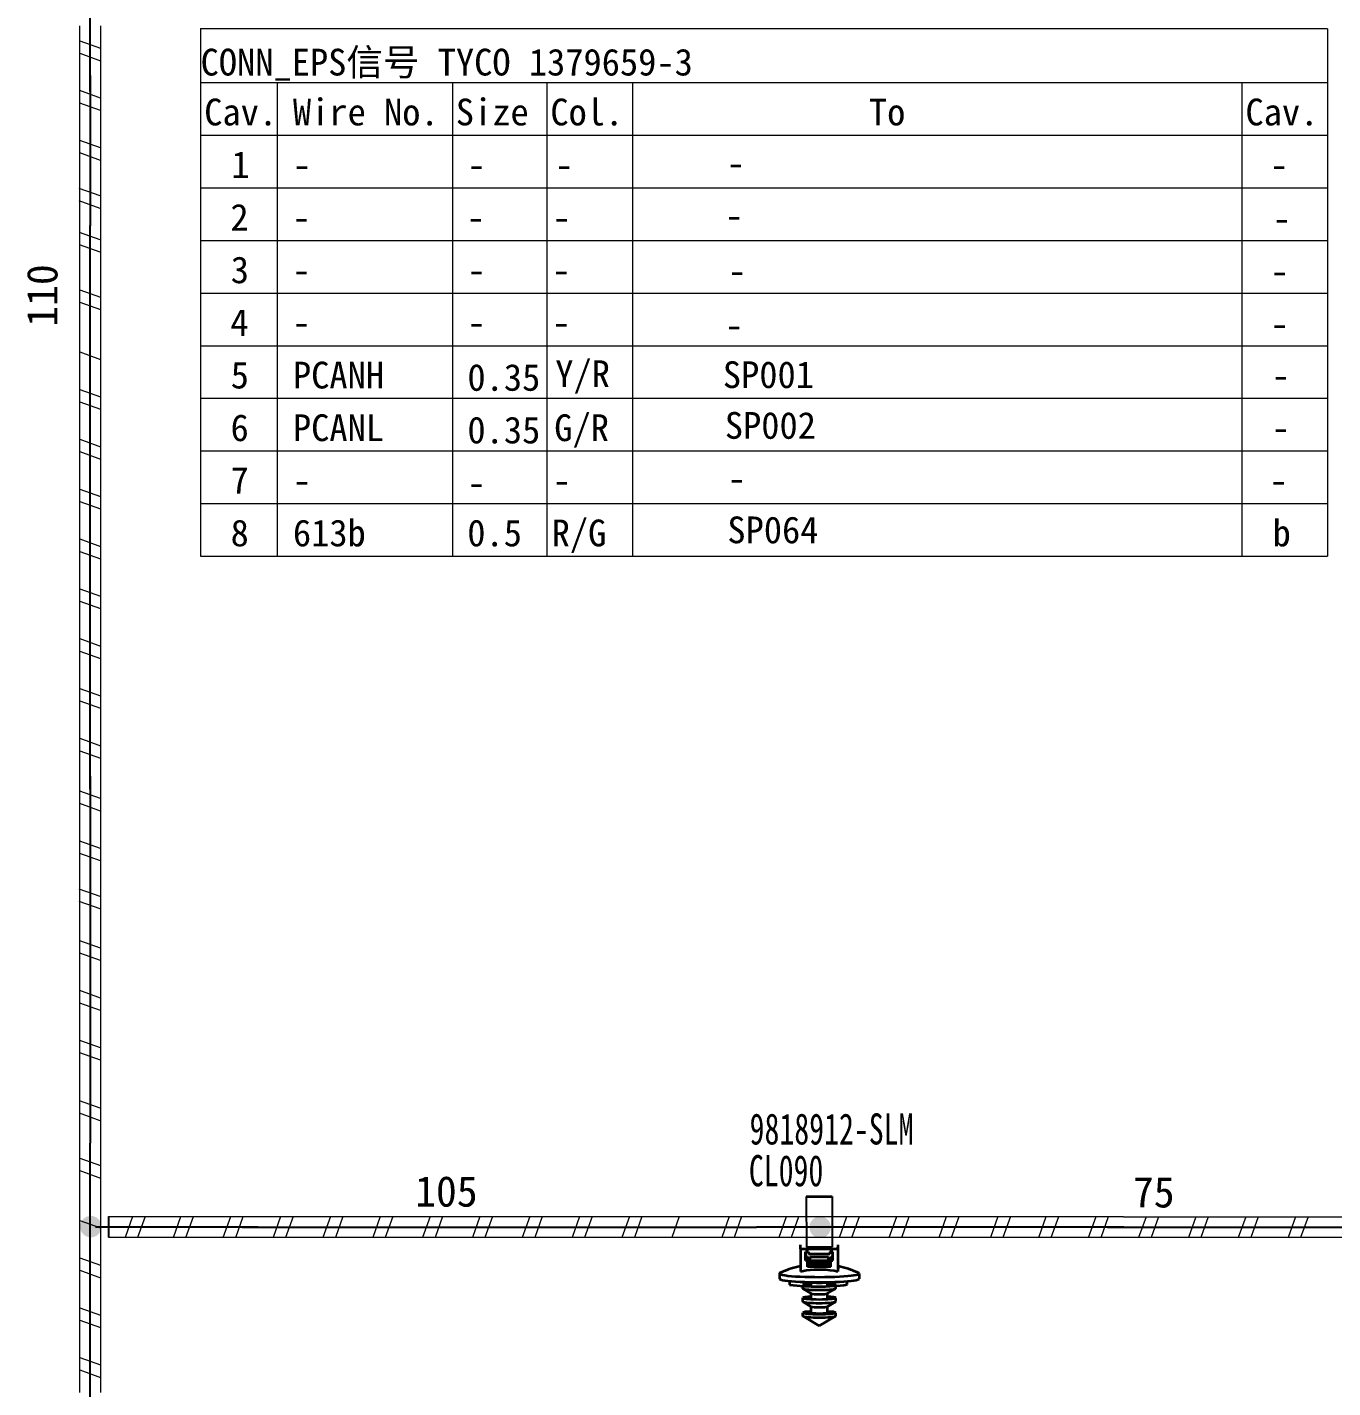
# Model space of a CAD drawing. Header units: millimetres. Extents: x 17 to 3784, y 12 to 1382.
# Drawn here: x 1159.3 to 1220.9, y 378.7 to 442.9 of the extents above; entities that cross this region are included whole.
import ezdxf

# ---------------------------------------------------------------- set-up
doc = ezdxf.new("R2010")
doc.units = ezdxf.units.MM
doc.layers.add('ENT', color=7, linetype='Continuous', lineweight=18)
doc.layers.add('粗实线层', color=7, linetype='Continuous', lineweight=35)
doc.styles.add('FangSong_GB2312_Style', font='simfang.ttf')
doc.styles.add('foton', font='', dxfattribs={"width": 0.7})
doc.styles.get('foton').set_extended_font_data('宋体')

msp = doc.modelspace()

# ---------------------------------------------------------------- hatches: boundary and pattern name
h = msp.add_hatch(color=0)
edge = h.paths.add_edge_path(flags=0)
edge.add_arc((1162.275, 386.291), 0.507, 180, 540)
h = msp.add_hatch(color=0)
edge = h.paths.add_edge_path(flags=0)
edge.add_arc((1196.725, 386.262), 0.507, 180, 540)

# ---------------------------------------------------------------- linework, layer by layer
at = {"color": 0}
for p, q in [((1196.069, 387.712), (1196.073, 385.323)), ((1197.292, 387.712), (1197.291, 385.322))]:
    msp.add_line(p, q, dxfattribs=at)
at = {"color": 0, "lineweight": 35, "ltscale": 0.137499}
for p, q in [((1196.069, 387.712), (1197.292, 387.712)), ((1196.073, 385.323), (1197.291, 385.322))]:
    msp.add_line(p, q, dxfattribs=at)
msp.add_line((1163.111, 386.776), (1163.111, 385.787))
at = {"color": 0, "lineweight": 35, "ltscale": 0.021804}
for p, q in [((1195.793, 385.236), (1195.801, 385.429)), ((1197.565, 385.235), (1197.573, 385.428)), ((1196.045, 384.877), (1196.036, 384.684)), ((1196.133, 384.877), (1196.125, 384.684)), ((1196.133, 384.59), (1196.125, 384.397)), ((1197.241, 384.877), (1197.233, 384.684))]:
    msp.add_line(p, q, dxfattribs=at)
at = {"color": 0, "lineweight": 35, "ltscale": 0.199999}
msp.add_line((1195.793, 385.236), (1197.565, 385.235), dxfattribs=at)
at = {"color": 0, "lineweight": 35, "ltscale": 0.120856}
for p, q in [((1195.793, 385.236), (1195.793, 384.165)), ((1197.565, 385.235), (1197.565, 384.164))]:
    msp.add_line(p, q, dxfattribs=at)
at = {"color": 0, "lineweight": 35, "ltscale": 0.047321}
for p, q in [((1196.036, 384.684), (1196.036, 385.103)), ((1197.321, 384.684), (1197.321, 385.103))]:
    msp.add_line(p, q, dxfattribs=at)
at = {"color": 0, "lineweight": 35, "ltscale": 0.014999}
msp.add_line((1196.169, 385.103), (1196.036, 385.103), dxfattribs=at)
at = {"color": 0, "lineweight": 35, "ltscale": 0.025537}
msp.add_line((1196.045, 384.877), (1196.045, 385.103), dxfattribs=at)
at = {"color": 0, "lineweight": 35, "ltscale": 0.012451}
for p, q in [((1196.169, 385.103), (1196.169, 384.993)), ((1197.188, 385.103), (1197.188, 384.993)), ((1196.235, 384.668), (1196.235, 384.558)), ((1197.121, 384.668), (1197.121, 384.558))]:
    msp.add_line(p, q, dxfattribs=at)
at = {"color": 0, "lineweight": 35, "ltscale": 0.114999}
msp.add_line((1197.188, 384.993), (1196.169, 384.993), dxfattribs=at)
at = {"color": 0, "lineweight": 35, "ltscale": 0.012463}
msp.add_line((1197.193, 385.103), (1197.188, 384.993), dxfattribs=at)
at = {"color": 0, "lineweight": 35, "ltscale": 0.015}
msp.add_line((1197.321, 385.103), (1197.188, 385.103), dxfattribs=at)
at = {"color": 0, "lineweight": 35, "ltscale": 0.113794}
msp.add_line((1197.573, 384.42), (1197.573, 385.428), dxfattribs=at)
at = {"color": 0, "lineweight": 35, "ltscale": 0.010001}
for p, q in [((1196.036, 384.684), (1196.125, 384.684)), ((1197.233, 384.684), (1197.321, 384.684))]:
    msp.add_line(p, q, dxfattribs=at)
at = {"color": 0, "lineweight": 35, "ltscale": 0.01}
msp.add_line((1196.045, 384.877), (1196.133, 384.877), dxfattribs=at)
at = {"color": 0, "lineweight": 35, "ltscale": 0.032373}
for p, q in [((1196.125, 384.397), (1196.125, 384.684)), ((1196.133, 384.59), (1196.133, 384.877))]:
    msp.add_line(p, q, dxfattribs=at)
at = {"color": 0, "lineweight": 35, "ltscale": 0.124999}
msp.add_line((1197.233, 384.397), (1196.125, 384.397), dxfattribs=at)
at = {"color": 0, "lineweight": 35, "ltscale": 0.01149}
msp.add_line((1196.235, 384.59), (1196.133, 384.59), dxfattribs=at)
at = {"color": 0, "lineweight": 35, "ltscale": 0.002181}
for p, q in [((1196.236, 384.688), (1196.235, 384.668)), ((1197.122, 384.687), (1197.121, 384.668))]:
    msp.add_line(p, q, dxfattribs=at)
at = {"color": 0, "lineweight": 35, "ltscale": 0.099998}
for p, q in [((1196.235, 384.668), (1197.121, 384.668)), ((1196.235, 384.558), (1197.121, 384.558))]:
    msp.add_line(p, q, dxfattribs=at)
at = {"color": 0, "lineweight": 35, "ltscale": 0.1}
for p, q in [((1196.236, 384.868), (1197.122, 384.868)), ((1196.239, 384.474), (1197.125, 384.474))]:
    msp.add_line(p, q, dxfattribs=at)
at = {"color": 0, "lineweight": 35, "ltscale": 0.000439834}
msp.add_line((1196.236, 384.868), (1196.236, 384.864), dxfattribs=at)
at = {"color": 0, "lineweight": 35, "ltscale": 0.099999}
for p, q in [((1196.236, 384.864), (1197.122, 384.864)), ((1196.236, 384.688), (1197.122, 384.687))]:
    msp.add_line(p, q, dxfattribs=at)
at = {"color": 0, "lineweight": 35, "ltscale": 0.019922}
for p, q in [((1196.236, 384.864), (1196.236, 384.688)), ((1197.122, 384.864), (1197.122, 384.687))]:
    msp.add_line(p, q, dxfattribs=at)
at = {"color": 0, "lineweight": 35, "ltscale": 0.009468}
msp.add_line((1196.238, 384.558), (1196.239, 384.474), dxfattribs=at)
at = {"color": 0, "lineweight": 35, "ltscale": 0.001513}
msp.add_line((1197.121, 384.558), (1197.123, 384.571), dxfattribs=at)
at = {"color": 0, "lineweight": 35, "ltscale": 0.018183}
msp.add_line((1197.123, 384.707), (1197.122, 384.868), dxfattribs=at)
at = {"color": 0, "lineweight": 35, "ltscale": 0.000439867}
msp.add_line((1197.122, 384.868), (1197.122, 384.864), dxfattribs=at)
at = {"color": 0, "lineweight": 35, "ltscale": 0.002853}
msp.add_line((1197.124, 384.732), (1197.123, 384.707), dxfattribs=at)
at = {"color": 0, "lineweight": 35, "ltscale": 0.023842}
msp.add_line((1197.127, 384.513), (1197.124, 384.724), dxfattribs=at)
at = {"color": 0, "lineweight": 35, "ltscale": 0.010273}
msp.add_line((1197.124, 384.565), (1197.125, 384.474), dxfattribs=at)
at = {"color": 0, "lineweight": 35, "ltscale": 0.004356}
msp.add_line((1197.125, 384.474), (1197.127, 384.513), dxfattribs=at)
at = {"color": 0, "lineweight": 35, "ltscale": 0.012045}
msp.add_line((1197.233, 384.59), (1197.126, 384.59), dxfattribs=at)
at = {"color": 0, "lineweight": 35, "ltscale": 0.032379}
msp.add_line((1197.233, 384.397), (1197.233, 384.684), dxfattribs=at)
at = {"color": 0, "lineweight": 35, "ltscale": 0.009064}
msp.add_line((1197.241, 384.877), (1197.321, 384.877), dxfattribs=at)
at = {"color": 0, "lineweight": 35, "ltscale": 0.027679}
for p, q in [((1194.8, 384.075), (1194.8, 383.83)), ((1198.566, 384.075), (1198.566, 383.83))]:
    msp.add_line(p, q, dxfattribs=at)
at = {"color": 0, "lineweight": 35, "ltscale": 0.01853}
msp.add_line((1195.908, 383.368), (1195.908, 383.532), dxfattribs=at)
at = {"color": 0, "lineweight": 35, "ltscale": 0.051177}
msp.add_line((1196.306, 383.127), (1195.916, 383.358), dxfattribs=at)
at = {"color": 0, "lineweight": 35, "ltscale": 0.02207}
for p, q in [((1196.302, 383.474), (1196.302, 383.669)), ((1197.064, 383.474), (1197.064, 383.669))]:
    msp.add_line(p, q, dxfattribs=at)
at = {"color": 0, "lineweight": 35, "ltscale": 0.029858}
for p, q in [((1196.302, 382.865), (1196.302, 383.13)), ((1197.064, 382.865), (1197.064, 383.13))]:
    msp.add_line(p, q, dxfattribs=at)
at = {"color": 0, "lineweight": 35, "ltscale": 0.051178}
msp.add_line((1197.06, 383.127), (1197.45, 383.358), dxfattribs=at)
at = {"color": 0, "lineweight": 35, "ltscale": 0.018536}
msp.add_line((1197.458, 383.368), (1197.458, 383.532), dxfattribs=at)
at = {"color": 0, "lineweight": 35, "ltscale": 0.019769}
for p, q in [((1195.908, 382.749), (1195.908, 382.924)), ((1197.458, 382.749), (1197.458, 382.924))]:
    msp.add_line(p, q, dxfattribs=at)
at = {"color": 0, "lineweight": 35, "ltscale": 0.051179}
for p, q in [((1196.306, 382.508), (1195.916, 382.739)), ((1197.06, 382.508), (1197.45, 382.739))]:
    msp.add_line(p, q, dxfattribs=at)
at = {"color": 0, "lineweight": 35, "ltscale": 0.032245}
for p, q in [((1196.302, 382.225), (1196.302, 382.51)), ((1197.064, 382.225), (1197.064, 382.51))]:
    msp.add_line(p, q, dxfattribs=at)
at = {"color": 0, "lineweight": 35, "ltscale": 0.017883}
for p, q in [((1195.908, 382.066), (1195.908, 382.225)), ((1197.458, 382.066), (1197.458, 382.225))]:
    msp.add_line(p, q, dxfattribs=at)
at = {"color": 0, "lineweight": 35, "ltscale": 0.100609}
msp.add_line((1196.683, 381.602), (1195.916, 382.056), dxfattribs=at)
at = {"color": 0, "lineweight": 35, "ltscale": 0.10061}
msp.add_line((1196.683, 381.602), (1197.45, 382.057), dxfattribs=at)
at = {"color": 0, "linetype": 'Continuous', "lineweight": 13}
for points in [[(1162.241, 464.202), (1162.241, 440.692)], [(1167.46, 442.883), (1220.696, 442.883)], [(1167.46, 442.883), (1167.46, 417.962)], [(1220.687, 442.867), (1220.687, 417.962)], [(1167.46, 440.332), (1220.696, 440.332)], [(1171.084, 440.292), (1171.084, 417.962)], [(1179.363, 440.332), (1179.363, 417.962)], [(1183.81, 440.332), (1183.81, 417.962)], [(1187.865, 440.332), (1187.865, 417.962)], [(1216.641, 440.332), (1216.641, 417.962)], [(1167.46, 437.847), (1220.696, 437.847)], [(1167.46, 435.361), (1220.696, 435.361)], [(1167.46, 432.876), (1220.696, 432.876)], [(1167.46, 430.39), (1220.696, 430.39)], [(1167.46, 427.905), (1220.696, 427.905)], [(1167.46, 425.419), (1220.696, 425.419)], [(1167.46, 422.933), (1220.696, 422.933)], [(1167.46, 420.448), (1220.696, 420.448)], [(1167.46, 417.962), (1220.696, 417.962)]]:
    msp.add_lwpolyline(points, dxfattribs=at)
at = {"color": 0, "linetype": 'Continuous', "lineweight": 25}
msp.add_lwpolyline([(1162.241, 439.906), (1162.241, 464.202)], dxfattribs=at)
at = {"color": 7, "linetype": 'Continuous', "lineweight": 0}
for points in [[(1161.752, 440.659), (1161.751, 443.013)], [(1162.731, 443.013), (1162.732, 440.659)], [(1161.751, 442.307), (1162.732, 441.954)], [(1161.751, 441.718), (1162.732, 441.365)], [(1161.751, 438.305), (1161.751, 440.66)], [(1162.732, 440.66), (1162.732, 438.305)], [(1162.732, 439.6), (1161.751, 439.953)], [(1162.732, 439.012), (1161.751, 439.365)], [(1161.751, 435.951), (1161.751, 438.305)], [(1162.732, 438.305), (1162.732, 435.951)], [(1162.732, 437.246), (1161.751, 437.599)], [(1162.732, 436.657), (1161.751, 437.01)], [(1161.751, 433.597), (1161.751, 435.951)], [(1162.732, 435.951), (1162.732, 433.597)], [(1162.712, 434.979), (1161.731, 435.332)], [(1162.712, 434.39), (1161.731, 434.744)], [(1162.72, 432.905), (1161.739, 433.258)], [(1161.751, 431.257), (1161.751, 433.611)], [(1162.732, 433.611), (1162.732, 431.257)], [(1162.72, 432.317), (1161.739, 432.67)], [(1161.752, 428.902), (1161.751, 431.257)], [(1162.731, 431.257), (1162.732, 428.902)], [(1161.751, 430.55), (1162.732, 430.198)], [(1161.751, 429.962), (1162.732, 429.609)], [(1161.752, 426.548), (1161.751, 428.902)], [(1162.731, 428.902), (1162.732, 426.548)], [(1161.751, 427.607), (1162.732, 427.254)], [(1161.752, 424.194), (1161.751, 426.548)], [(1162.731, 426.548), (1162.732, 424.194)], [(1161.751, 425.842), (1162.732, 425.488)], [(1161.751, 425.253), (1162.732, 424.9)], [(1161.752, 421.839), (1161.751, 424.194)], [(1162.731, 424.194), (1162.732, 421.839)], [(1161.751, 423.487), (1162.732, 423.134)], [(1161.751, 422.899), (1162.732, 422.546)], [(1161.752, 419.485), (1161.751, 421.839)], [(1162.731, 421.839), (1162.732, 419.485)], [(1161.751, 421.133), (1162.732, 420.78)], [(1161.751, 420.544), (1162.732, 420.191)], [(1161.752, 417.131), (1161.751, 419.485)], [(1162.731, 419.485), (1162.732, 417.131)], [(1161.751, 418.779), (1162.732, 418.425)], [(1161.751, 418.19), (1162.732, 417.837)], [(1161.752, 414.776), (1161.751, 417.131)], [(1162.731, 417.131), (1162.732, 414.776)], [(1161.751, 416.424), (1162.732, 416.071)], [(1161.751, 415.836), (1162.732, 415.482)], [(1161.752, 412.422), (1161.751, 414.776)], [(1162.731, 414.776), (1162.732, 412.422)], [(1161.751, 414.07), (1162.732, 413.717)], [(1161.751, 413.481), (1162.732, 413.128)], [(1161.752, 410.067), (1161.751, 412.422)], [(1162.731, 412.422), (1162.732, 410.067)], [(1161.751, 411.716), (1162.732, 411.362)], [(1161.751, 411.127), (1162.732, 410.774)], [(1161.752, 407.713), (1161.751, 410.067)], [(1162.731, 410.067), (1162.732, 407.713)], [(1161.751, 409.361), (1162.732, 409.008)], [(1161.751, 408.773), (1162.732, 408.419)], [(1161.751, 405.212), (1161.751, 408.11)], [(1162.732, 407.852), (1162.732, 405.212)], [(1162.732, 406.507), (1161.751, 406.86)], [(1162.732, 405.919), (1161.751, 406.272)], [(1161.751, 402.858), (1161.751, 405.212)], [(1162.732, 405.212), (1162.732, 402.858)], [(1162.732, 404.153), (1161.751, 404.506)], [(1162.732, 403.564), (1161.751, 403.918)], [(1161.751, 400.504), (1161.751, 402.858)], [(1162.732, 402.858), (1162.732, 400.504)], [(1162.712, 401.886), (1161.731, 402.239)], [(1162.712, 401.298), (1161.731, 401.651)], [(1161.751, 398.149), (1161.751, 400.504)], [(1162.732, 400.504), (1162.732, 398.149)], [(1162.732, 399.444), (1161.751, 399.797)], [(1162.732, 398.856), (1161.751, 399.209)], [(1161.751, 395.795), (1161.751, 398.149)], [(1162.732, 398.149), (1162.732, 395.795)], [(1162.732, 397.09), (1161.751, 397.443)], [(1162.732, 396.501), (1161.751, 396.854)], [(1161.751, 392.433), (1161.751, 395.795)], [(1162.732, 395.795), (1162.732, 392.352)], [(1162.732, 394.736), (1161.751, 395.089)], [(1162.732, 394.147), (1161.751, 394.5)], [(1162.72, 391.881), (1161.739, 392.235)], [(1161.751, 390.233), (1161.751, 392.587)], [(1162.732, 392.587), (1162.732, 390.233)], [(1162.72, 391.293), (1161.739, 391.646)], [(1161.752, 387.878), (1161.751, 390.233)], [(1162.731, 390.233), (1162.732, 387.878)], [(1161.751, 389.527), (1162.732, 389.175)], [(1161.751, 388.938), (1162.732, 388.585)], [(1161.752, 385.524), (1161.751, 387.878)], [(1162.731, 387.878), (1162.732, 385.524)], [(1161.751, 386.584), (1162.732, 386.23)], [(1163.115, 386.763), (1165.47, 386.763)], [(1163.909, 385.801), (1164.262, 386.782)], [(1164.498, 385.801), (1164.851, 386.782)], [(1165.47, 386.763), (1167.824, 386.763)], [(1166.176, 385.782), (1166.529, 386.763)], [(1166.765, 385.782), (1167.118, 386.763)], [(1167.824, 386.763), (1170.178, 386.763)], [(1168.53, 385.782), (1168.883, 386.763)], [(1169.119, 385.782), (1169.472, 386.763)], [(1170.178, 386.762), (1172.532, 386.763)], [(1171.237, 386.763), (1170.884, 385.782)], [(1171.826, 386.763), (1171.473, 385.782)], [(1172.532, 386.762), (1174.886, 386.763)], [(1173.591, 386.763), (1173.238, 385.782)], [(1174.18, 386.763), (1173.827, 385.782)], [(1174.886, 386.762), (1177.241, 386.763)], [(1175.946, 386.763), (1175.593, 385.782)], [(1176.534, 386.763), (1176.181, 385.782)], [(1177.241, 386.762), (1179.595, 386.763)], [(1178.3, 386.763), (1177.947, 385.782)], [(1178.889, 386.763), (1178.536, 385.782)], [(1179.595, 386.762), (1181.949, 386.763)], [(1180.654, 386.763), (1180.301, 385.782)], [(1181.243, 386.763), (1180.89, 385.782)], [(1181.949, 386.762), (1184.304, 386.763)], [(1183.009, 386.763), (1182.656, 385.782)], [(1183.597, 386.763), (1183.244, 385.782)], [(1184.304, 386.762), (1186.658, 386.763)], [(1185.363, 386.763), (1185.01, 385.782)], [(1185.952, 386.763), (1185.599, 385.782)], [(1186.658, 386.762), (1189.012, 386.763)], [(1187.718, 386.763), (1187.364, 385.782)], [(1188.306, 386.763), (1187.953, 385.782)], [(1189.012, 386.762), (1191.367, 386.763)], [(1190.072, 386.763), (1189.719, 385.782)], [(1191.367, 386.762), (1193.721, 386.763)], [(1192.426, 386.763), (1192.073, 385.782)], [(1193.015, 386.763), (1192.663, 385.782)], [(1193.721, 386.763), (1196.075, 386.763)], [(1194.781, 385.794), (1195.134, 386.775)], [(1195.37, 385.794), (1195.723, 386.775)], [(1195.921, 386.763), (1199.283, 386.763)], [(1197.635, 385.782), (1197.988, 386.763)], [(1198.224, 385.782), (1198.577, 386.763)], [(1199.283, 386.763), (1201.638, 386.763)], [(1199.99, 385.782), (1200.343, 386.763)], [(1200.578, 385.782), (1200.931, 386.763)], [(1201.638, 386.763), (1203.992, 386.763)], [(1202.344, 385.782), (1202.697, 386.763)], [(1202.933, 385.782), (1203.286, 386.763)], [(1203.992, 386.763), (1206.346, 386.763)], [(1204.786, 385.801), (1205.139, 386.782)], [(1205.374, 385.801), (1205.728, 386.782)], [(1206.346, 386.763), (1208.701, 386.763)], [(1207.053, 385.782), (1207.406, 386.763)], [(1207.641, 385.782), (1207.994, 386.763)], [(1208.701, 386.763), (1211.055, 386.763)], [(1209.407, 385.782), (1209.76, 386.763)], [(1209.996, 385.782), (1210.349, 386.763)], [(1211.057, 386.759), (1213.411, 386.76)], [(1212.116, 386.76), (1211.763, 385.779)], [(1212.705, 386.76), (1212.352, 385.779)], [(1213.411, 386.759), (1215.765, 386.76)], [(1214.471, 386.76), (1214.117, 385.779)], [(1215.059, 386.76), (1214.706, 385.779)], [(1215.765, 386.759), (1218.12, 386.76)], [(1216.825, 386.76), (1216.472, 385.779)], [(1217.413, 386.76), (1217.06, 385.779)], [(1218.12, 386.759), (1220.474, 386.76)], [(1219.179, 386.76), (1218.826, 385.779)], [(1219.768, 386.76), (1219.415, 385.779)], [(1220.474, 386.759), (1222.828, 386.76)], [(1165.47, 385.782), (1163.115, 385.782)], [(1167.824, 385.782), (1165.47, 385.782)], [(1170.178, 385.782), (1167.824, 385.782)], [(1172.532, 385.783), (1170.178, 385.782)], [(1174.886, 385.783), (1172.532, 385.782)], [(1177.241, 385.783), (1174.886, 385.782)], [(1179.595, 385.783), (1177.241, 385.782)], [(1181.949, 385.783), (1179.595, 385.782)], [(1184.304, 385.783), (1181.949, 385.782)], [(1186.658, 385.783), (1184.304, 385.782)], [(1189.012, 385.783), (1186.658, 385.782)], [(1191.367, 385.783), (1189.012, 385.782)], [(1193.721, 385.783), (1191.367, 385.782)], [(1196.075, 385.782), (1193.721, 385.782)], [(1199.283, 385.782), (1195.84, 385.782)], [(1201.638, 385.782), (1199.283, 385.782)], [(1203.992, 385.782), (1201.638, 385.782)], [(1206.346, 385.782), (1203.992, 385.782)], [(1208.701, 385.782), (1206.346, 385.782)], [(1211.055, 385.782), (1208.701, 385.782)], [(1213.411, 385.781), (1211.057, 385.779)], [(1215.765, 385.781), (1213.411, 385.779)], [(1218.12, 385.781), (1215.765, 385.779)], [(1220.474, 385.781), (1218.12, 385.779)], [(1222.828, 385.781), (1220.474, 385.779)], [(1161.752, 383.17), (1161.751, 385.524)], [(1162.731, 385.524), (1162.732, 383.17)], [(1161.751, 384.818), (1162.732, 384.465)], [(1161.751, 384.229), (1162.732, 383.876)], [(1161.752, 380.815), (1161.751, 383.17)], [(1162.731, 383.17), (1162.732, 380.815)], [(1161.751, 382.463), (1162.732, 382.11)], [(1161.751, 381.875), (1162.732, 381.522)], [(1161.752, 378.461), (1161.751, 380.815)], [(1162.731, 380.815), (1162.732, 378.461)], [(1161.751, 380.109), (1162.732, 379.756)], [(1161.751, 379.521), (1162.732, 379.167)]]:
    msp.add_lwpolyline(points, dxfattribs=at)
at = {"color": 7, "linetype": 'Continuous', "lineweight": 25}
for points in [[(1162.241, 440.666), (1162.241, 433.564)], [(1162.242, 406.96), (1162.242, 433.583)], [(1162.241, 407.573), (1162.241, 390.233)], [(1162.241, 365.937), (1162.241, 390.233)], [(1170.184, 386.273), (1162.497, 386.273)], [(1169.425, 386.272), (1193.721, 386.272)], [(1211.061, 386.272), (1193.721, 386.272)], [(1210.304, 386.27), (1234.6, 386.27)]]:
    msp.add_lwpolyline(points, dxfattribs=at)
at = {"color": 7, "linetype": 'Continuous', "lineweight": 13}
for points in [[(1162.241, 440.657), (1162.241, 433.564)], [(1162.242, 431.257), (1162.242, 407.746)], [(1162.241, 407.564), (1162.241, 390.233)], [(1162.241, 390.233), (1162.241, 366.722)], [(1170.176, 386.273), (1163.082, 386.273)], [(1193.721, 386.272), (1170.211, 386.272)], [(1211.052, 386.272), (1193.721, 386.272)], [(1234.6, 386.27), (1211.09, 386.27)]]:
    msp.add_lwpolyline(points, dxfattribs=at)
at = {"color": 0, "lineweight": 35}
msp.add_lwpolyline([(1197.57, 384.42), (1197.57, 384.42), (1197.57, 384.42), (1197.569, 384.413), (1197.565, 384.164)], dxfattribs=at)
for centre, radius, start, end in [((1196.683, 380.08), 4.43, 101.59256, 114.68064), ((1196.683, 380.08), 4.43, 65.32043, 78.44492), ((1196.677, 379.953), 4.303, 98.06077, 101.8594), ((1196.677, 379.951), 4.305, 78.10641, 98.06008)]:
    msp.add_arc(centre, radius, start, end, dxfattribs=at)
for centre, major_axis, ratio, start_param, end_param in [((1197.124, 384.511), (0, 0.221), 0.00373, 5.995159, 6.283185), ((1197.124, 384.511), (0, 0.221), 0.00373, 0, 0.087245), ((1197.123, 384.35), (0, 0.221), 0.00373, 6.048679, 6.283185), ((1196.683, 384.075), (1.883, 0), 0.087133, 2.954112, 3.141636), ((1196.683, 384.075), (1.883, 0), 0.087133, 3.141636, 4.208645), ((1196.683, 383.83), (-1.883, 0), 0.087133, 0, 1.067052), ((1196.683, 384.075), (-1.883, 0), 0.087133, 1.067052, 3.141614), ((1196.683, 383.83), (1.883, 0), 0.087133, 4.208645, 6.279441), ((1196.683, 384.075), (-1.883, 0), 0.087133, 3.141614, 3.329066), ((1196.683, 383.83), (-1.883, 0), 0.087133, 3.137849, 3.141636), ((1196.683, 383.532), (-0.775, 0), 0.087133, 5.225993, 6.283145), ((1196.683, 383.532), (-0.775, 0), 0.087133, 6.283145, 6.429275), ((1196.683, 383.368), (-0.775, 0), 0.087133, 6.283145, 6.429275), ((1196.683, 383.532), (-0.775, 0), 0.087133, 0.14609, 2.995504), ((1196.683, 383.368), (-0.775, 0), 0.087133, 0.14609, 2.995504), ((1196.683, 383.132), (-0.381, 0), 0.087133, 0.14609, 2.995504), ((1196.683, 383.675), (-0.381, 0), 0.087133, 0.183505, 2.958112), ((1196.683, 383.532), (-0.775, 0), 0.087133, 3.141552, 4.198784), ((1196.683, 383.532), (-0.775, 0), 0.087133, 2.995504, 3.141552), ((1196.683, 383.368), (-0.775, 0), 0.087133, 2.995504, 3.141552), ((1196.683, 382.924), (-0.775, 0), 0.087133, 5.225993, 6.283145), ((1196.683, 382.924), (-0.775, 0), 0.087133, 6.283145, 6.429275), ((1196.683, 382.749), (-0.775, 0), 0.087133, 6.283145, 6.429275), ((1196.683, 382.924), (-0.775, 0), 0.087133, 0.14609, 2.995504), ((1196.683, 382.749), (-0.775, 0), 0.087133, 0.14609, 2.995504), ((1196.683, 382.513), (-0.381, 0), 0.087133, 0.14609, 2.995504), ((1196.683, 382.924), (-0.775, 0), 0.087133, 3.141552, 4.198784), ((1196.683, 382.924), (-0.775, 0), 0.087133, 2.995504, 3.141552), ((1196.683, 382.749), (-0.775, 0), 0.087133, 2.995504, 3.141552), ((1196.683, 382.225), (-0.775, 0), 0.087133, 5.225993, 6.283145), ((1196.683, 382.225), (-0.775, 0), 0.087133, 6.283145, 9.424737), ((1196.683, 382.066), (-0.775, 0), 0.087133, 6.283145, 6.429275), ((1196.683, 382.066), (-0.775, 0), 0.087133, 0.14609, 2.995504), ((1196.683, 382.225), (-0.381, 0), 0.087133, 6.283145, 7.350238), ((1196.683, 382.225), (-0.381, 0), 0.087133, 1.067052, 3.141552), ((1196.683, 382.225), (-0.775, 0), 0.087133, 3.141552, 4.198784), ((1196.683, 382.066), (-0.775, 0), 0.087133, 2.995504, 3.141552)]:
    msp.add_ellipse(centre, major_axis=major_axis, ratio=ratio, start_param=start_param, end_param=end_param, dxfattribs=at)
at = {"layer": '粗实线层', "color": 0}
for p, q in [((1195.277, 383.721), (1195.277, 383.546)), ((1198.005, 383.555), (1198.005, 383.713))]:
    msp.add_line(p, q, dxfattribs=at)
msp.add_arc((1196.606, 394.323), 10.859, 262.96956, 277.40287, dxfattribs=at)

# ---------------------------------------------------------------- texts
at = {"color": 0, "linetype": 'Continuous', "style": 'FangSong_GB2312_Style'}
for s, height, p in [('CONN_EPS信号 TYCO 1379659-3', 1.26546, (1167.46, 440.666)), ('Wire No.', 1.2655, (1171.821, 438.31)), ('Size', 1.2655, (1179.514, 438.31)), ('Col.', 1.2655, (1183.982, 438.31)), ('Cav.', 1.2655, (1167.632, 438.31)), ('To', 1.2655, (1199.029, 438.31)), ('Cav.', 1.2655, (1216.813, 438.31)), ('1', 1.265, (1168.916, 435.825)), ('-', 1.265, (1192.31, 435.9)), ('-', 1.265, (1171.821, 435.825)), ('-', 1.265, (1180.058, 435.825)), ('-', 1.265, (1184.199, 435.825)), ('-', 1.265, (1217.972, 435.825)), ('2', 1.265, (1168.868, 433.339)), ('-', 1.265, (1171.797, 433.344)), ('-', 1.265, (1180.034, 433.344)), ('-', 1.265, (1184.085, 433.344)), ('-', 1.265, (1192.235, 433.43)), ('-', 1.265, (1218.096, 433.289)), ('3', 1.265, (1168.886, 430.854)), ('-', 1.265, (1171.797, 430.858)), ('-', 1.265, (1180.058, 430.858)), ('-', 1.265, (1184.071, 430.858)), ('-', 1.265, (1192.374, 430.821)), ('-', 1.265, (1218, 430.803)), ('4', 1.265, (1168.864, 428.368)), ('-', 1.265, (1171.797, 428.372)), ('-', 1.265, (1180.058, 428.372)), ('-', 1.265, (1184.071, 428.372)), ('-', 1.265, (1192.23, 428.25)), ('-', 1.265, (1218, 428.318)), ('5', 1.265, (1168.883, 425.883)), ('PCANH', 1.2655, (1171.821, 425.883)), ('0.35', 1.2655, (1180.063, 425.774)), ('Y/R', 1.2655, (1184.212, 425.947)), ('SP001', 1.2655, (1192.128, 425.902)), ('-', 1.265, (1218.049, 425.883)), ('6', 1.265, (1168.875, 423.397)), ('PCANL', 1.2655, (1171.821, 423.397)), ('0.35', 1.2655, (1180.063, 423.288)), ('G/R', 1.2655, (1184.166, 423.397)), ('SP002', 1.2655, (1192.221, 423.506)), ('-', 1.265, (1218.049, 423.397)), ('7', 1.265, (1168.875, 420.911)), ('-', 1.265, (1171.821, 420.911)), ('-', 1.265, (1180.063, 420.803)), ('-', 1.265, (1184.095, 420.911)), ('-', 1.265, (1192.356, 421.012)), ('-', 1.265, (1217.95, 420.911)), ('613b', 1.2655, (1171.821, 418.426)), ('R/G', 1.2655, (1184.041, 418.426)), ('SP064', 1.2655, (1192.342, 418.571)), ('b', 1.265, (1218.097, 418.426)), ('8', 1.265, (1168.879, 418.426)), ('0.5', 1.2655, (1180.058, 418.426))]:
    msp.add_text(s, height=height, dxfattribs=at).set_placement(p)
at = {"color": 7, "linetype": 'Continuous', "style": 'FangSong_GB2312_Style'}
msp.add_text('110', height=1.4467, rotation=90, dxfattribs=at).set_placement((1160.7, 428.799))
for s, p in [('105', (1177.594, 387.235)), ('75', (1211.497, 387.197))]:
    msp.add_text(s, height=1.4467, dxfattribs=at).set_placement(p)
at = {"layer": 'ENT', "color": 0, "char_height": 1.47221, "width": 159.91709, "attachment_point": 1, "style": 'foton'}
for s, insert in [('{\\T1.004;9818912-SLM}', (1193.393, 391.642)), ('{\\T1.004;CL090}', (1193.358, 389.671))]:
    msp.add_mtext(s, dxfattribs=dict(at, insert=insert))

doc.saveas('drawing.dxf')
